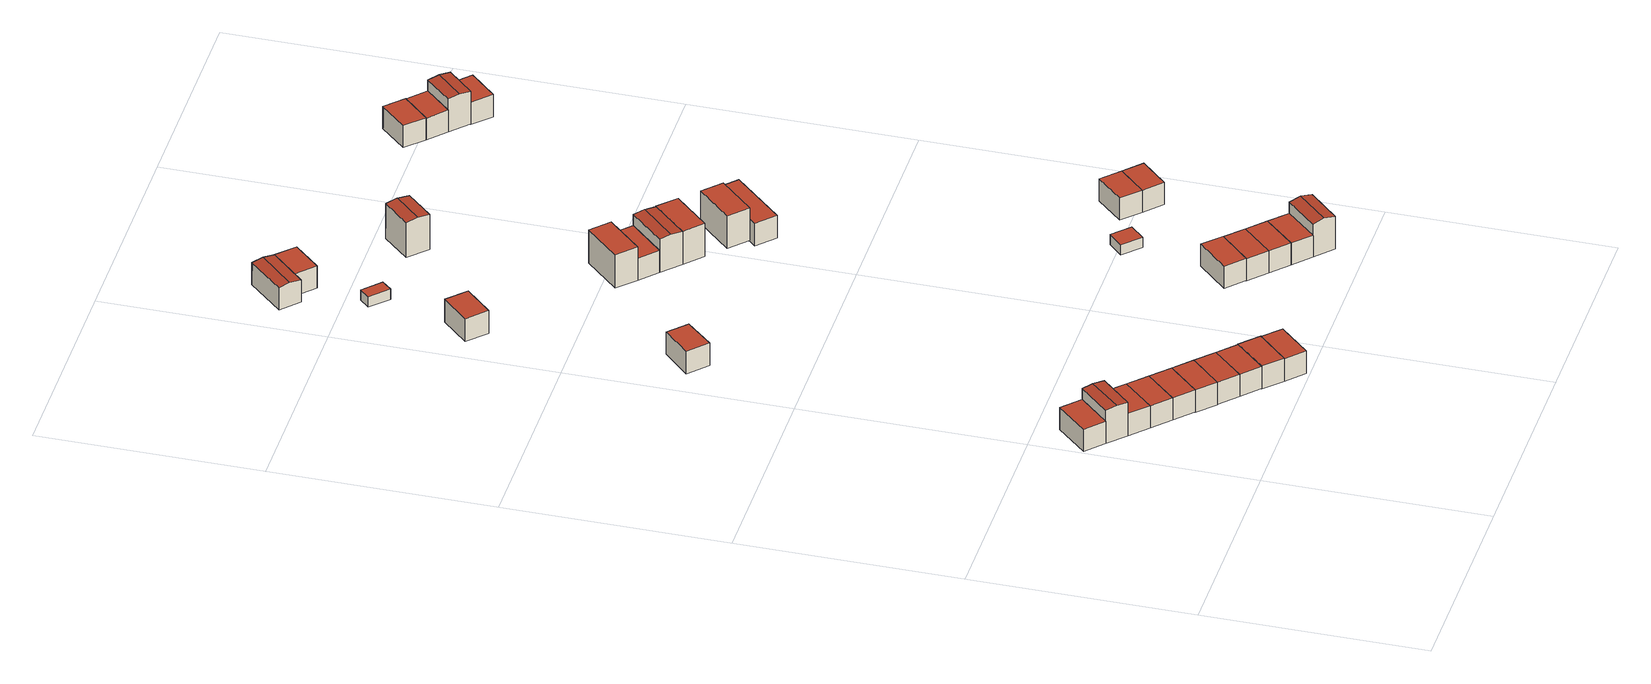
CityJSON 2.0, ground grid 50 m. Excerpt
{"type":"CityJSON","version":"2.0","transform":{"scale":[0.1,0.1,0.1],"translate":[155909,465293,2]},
"CityObjects":{
"building1":{"type":"Building","attributes":{"b3_bag_bag_overlap":0,"b3_bouwlagen":2,"b3_dak_type":"horizontal","b3_extrusie":"standard","b3_h_dak_50p":8.32,"b3_h_dak_70p":8.33,"b3_h_dak_max":8.37,"b3_h_dak_min":8.3,"b3_h_maaiveld":2.65,"b3_is_glas_dak":false,"b3_kas_warenhuis":false,"b3_kwaliteitsindicator":true,"b3_mutatie_ahn3_ahn4":false,"b3_mutatie_ahn4_ahn5":false,"b3_n_nok":0,"b3_n_vlakken":1,"b3_opp_buitenmuur":61.49,"b3_opp_dak_plat":50.43,"b3_opp_dak_schuin":0,"b3_opp_grond":50.43,"b3_opp_scheidingsmuur":105.77,"b3_rmse_lod12":0.116,"b3_rmse_lod13":0.116,"b3_rmse_lod22":0.116,"b3_t_run":27,"b3_val3dity_lod12":"[]","b3_val3dity_lod13":"[]","b3_val3dity_lod22":"[]","b3_volume_lod12":286.56,"b3_volume_lod13":286.56,"b3_volume_lod22":286.24,"geconstateerd":false,"oorspronkelijkbouwjaar":1988,"status":"Pand in gebruik"},"children":["building1-1"]},
"building1-1":{"type":"BuildingPart","parents":["building1"],"geometry":[{"type":"Solid","lod":"2.2","boundaries":[[[[0,1,2,3]],[[4,5,6,7]],[[7,6,1,0]],[[6,5,2,1]],[[5,4,3,2]],[[4,7,0,3]]]],"semantics":{"surfaces":[{"type":"GroundSurface"},{"type":"RoofSurface"},{"type":"WallSurface"}],"values":[[0,1,2,2,2,2]]}}]},
"building2":{"type":"Building","attributes":{"b3_bag_bag_overlap":0,"b3_bouwlagen":3,"b3_dak_type":"multiple horizontal","b3_extrusie":"standard","b3_h_dak_50p":11.11,"b3_h_dak_70p":11.12,"b3_h_dak_max":11.3,"b3_h_dak_min":11.07,"b3_h_maaiveld":2.65,"b3_is_glas_dak":false,"b3_kas_warenhuis":false,"b3_kwaliteitsindicator":true,"b3_mutatie_ahn3_ahn4":false,"b3_mutatie_ahn4_ahn5":false,"b3_n_nok":0,"b3_n_vlakken":2,"b3_opp_buitenmuur":144,"b3_opp_dak_plat":49.28,"b3_opp_dak_schuin":0.14,"b3_opp_grond":50.38,"b3_opp_scheidingsmuur":105.63,"b3_rmse_lod12":0.916,"b3_rmse_lod13":0.916,"b3_rmse_lod22":0.821,"b3_t_run":28,"b3_val3dity_lod12":"[]","b3_val3dity_lod13":"[]","b3_val3dity_lod22":"[]","b3_volume_lod12":426.83,"b3_volume_lod13":426.83,"b3_volume_lod22":426.58,"geconstateerd":false,"oorspronkelijkbouwjaar":1988,"status":"Pand in gebruik"},"children":["building2-1"]},
"building2-1":{"type":"BuildingPart","parents":["building2"],"geometry":[{"type":"Solid","lod":"2.2","boundaries":[[[[2,8,9,3]],[[10,11,12,8,2]],[[13,12,11,14]],[[12,13,9,8]],[[13,14,15,3,9]],[[10,15,14,11]],[[15,10,2,3]]]],"semantics":{"surfaces":[{"type":"GroundSurface"},{"type":"WallSurface"},{"type":"RoofSurface"}],"values":[[0,1,2,1,1,2,1]]}}]},
"building3":{"type":"Building","attributes":{"b3_bag_bag_overlap":0,"b3_bouwlagen":2,"b3_dak_type":"slanted","b3_extrusie":"standard","b3_h_dak_50p":8.31,"b3_h_dak_70p":8.32,"b3_h_dak_max":8.35,"b3_h_dak_min":8.27,"b3_h_maaiveld":2.65,"b3_is_glas_dak":false,"b3_kas_warenhuis":false,"b3_kwaliteitsindicator":true,"b3_mutatie_ahn3_ahn4":false,"b3_mutatie_ahn4_ahn5":false,"b3_n_nok":0,"b3_n_vlakken":2,"b3_opp_buitenmuur":61.08,"b3_opp_dak_plat":50.4,"b3_opp_dak_schuin":0,"b3_opp_grond":50.4,"b3_opp_scheidingsmuur":105.58,"b3_rmse_lod12":0.484,"b3_rmse_lod13":0.484,"b3_rmse_lod22":0.486,"b3_t_run":20,"b3_val3dity_lod12":"[]","b3_val3dity_lod13":"[]","b3_val3dity_lod22":"[]","b3_volume_lod12":285.65,"b3_volume_lod13":285.65,"b3_volume_lod22":285.14,"geconstateerd":false,"oorspronkelijkbouwjaar":1988,"status":"Pand in gebruik"},"children":["building3-1"]},
"building3-1":{"type":"BuildingPart","parents":["building3"],"geometry":[{"type":"Solid","lod":"2.2","boundaries":[[[[16,9,8,17]],[[18,19,20,21]],[[21,20,9,16]],[[20,19,8,9]],[[19,18,17,8]],[[18,21,16,17]]]],"semantics":{"surfaces":[{"type":"GroundSurface"},{"type":"RoofSurface"},{"type":"WallSurface"}],"values":[[0,1,2,2,2,2]]}}]},
"building4":{"type":"Building","attributes":{"b3_bag_bag_overlap":0,"b3_bouwlagen":2,"b3_dak_type":"horizontal","b3_extrusie":"standard","b3_h_dak_50p":8.32,"b3_h_dak_70p":8.33,"b3_h_dak_max":8.35,"b3_h_dak_min":8.28,"b3_h_maaiveld":2.65,"b3_is_glas_dak":false,"b3_kas_warenhuis":false,"b3_kwaliteitsindicator":true,"b3_mutatie_ahn3_ahn4":false,"b3_mutatie_ahn4_ahn5":false,"b3_n_nok":0,"b3_n_vlakken":1,"b3_opp_buitenmuur":61.88,"b3_opp_dak_plat":50.98,"b3_opp_dak_schuin":0,"b3_opp_grond":50.98,"b3_opp_scheidingsmuur":105.74,"b3_rmse_lod12":0.0383,"b3_rmse_lod13":0.0383,"b3_rmse_lod22":0.037,"b3_t_run":23,"b3_val3dity_lod12":"[]","b3_val3dity_lod13":"[]","b3_val3dity_lod22":"[]","b3_volume_lod12":289.27,"b3_volume_lod13":289.27,"b3_volume_lod22":288.69,"geconstateerd":false,"oorspronkelijkbouwjaar":1988,"status":"Pand in gebruik"},"children":["building4-1"]},
"building4-1":{"type":"BuildingPart","parents":["building4"],"geometry":[{"type":"Solid","lod":"2.2","boundaries":[[[[16,17,22,23]],[[24,25,18,21]],[[21,18,17,16]],[[18,25,22,17]],[[25,24,23,22]],[[24,21,16,23]]]],"semantics":{"surfaces":[{"type":"GroundSurface"},{"type":"RoofSurface"},{"type":"WallSurface"}],"values":[[0,1,2,2,2,2]]}}]},
"building5":{"type":"Building","attributes":{"b3_bag_bag_overlap":0,"b3_bouwlagen":2,"b3_dak_type":"horizontal","b3_extrusie":"standard","b3_h_dak_50p":8.32,"b3_h_dak_70p":8.33,"b3_h_dak_max":8.38,"b3_h_dak_min":8.28,"b3_h_maaiveld":2.65,"b3_is_glas_dak":false,"b3_kas_warenhuis":false,"b3_kwaliteitsindicator":true,"b3_mutatie_ahn3_ahn4":false,"b3_mutatie_ahn4_ahn5":false,"b3_n_nok":0,"b3_n_vlakken":1,"b3_opp_buitenmuur":61.79,"b3_opp_dak_plat":50.89,"b3_opp_dak_schuin":0,"b3_opp_grond":50.89,"b3_opp_scheidingsmuur":105.72,"b3_rmse_lod12":0.0611,"b3_rmse_lod13":0.0611,"b3_rmse_lod22":0.0611,"b3_t_run":27,"b3_val3dity_lod12":"[]","b3_val3dity_lod13":"[]","b3_val3dity_lod22":"[]","b3_volume_lod12":288.74,"b3_volume_lod13":288.74,"b3_volume_lod22":288.27,"geconstateerd":false,"oorspronkelijkbouwjaar":1988,"status":"Pand in gebruik"},"children":["building5-1"]},
"building5-1":{"type":"BuildingPart","parents":["building5"],"geometry":[{"type":"Solid","lod":"2.2","boundaries":[[[[26,23,22,27]],[[28,25,24,29]],[[29,24,23,26]],[[24,25,22,23]],[[25,28,27,22]],[[28,29,26,27]]]],"semantics":{"surfaces":[{"type":"GroundSurface"},{"type":"RoofSurface"},{"type":"WallSurface"}],"values":[[0,1,2,2,2,2]]}}]},
"building6":{"type":"Building","attributes":{"b3_bag_bag_overlap":0,"b3_bouwlagen":2,"b3_dak_type":"horizontal","b3_extrusie":"standard","b3_h_dak_50p":8.32,"b3_h_dak_70p":8.33,"b3_h_dak_max":8.36,"b3_h_dak_min":8.28,"b3_h_maaiveld":2.65,"b3_is_glas_dak":false,"b3_kas_warenhuis":false,"b3_kwaliteitsindicator":true,"b3_mutatie_ahn3_ahn4":false,"b3_mutatie_ahn4_ahn5":false,"b3_n_nok":0,"b3_n_vlakken":1,"b3_opp_buitenmuur":61.61,"b3_opp_dak_plat":50.39,"b3_opp_dak_schuin":0,"b3_opp_grond":50.39,"b3_opp_scheidingsmuur":105.69,"b3_rmse_lod12":0.0349,"b3_rmse_lod13":0.0349,"b3_rmse_lod22":0.0335,"b3_t_run":28,"b3_val3dity_lod12":"[]","b3_val3dity_lod13":"[]","b3_val3dity_lod22":"[]","b3_volume_lod12":286.51,"b3_volume_lod13":286.51,"b3_volume_lod22":286.03,"geconstateerd":false,"oorspronkelijkbouwjaar":1988,"status":"Pand in gebruik"},"children":["building6-1"]},
"building6-1":{"type":"BuildingPart","parents":["building6"],"geometry":[{"type":"Solid","lod":"2.2","boundaries":[[[[30,31,32,33]],[[34,35,28,29]],[[29,28,31,30]],[[28,35,32,31]],[[35,34,33,32]],[[34,29,30,33]]]],"semantics":{"surfaces":[{"type":"GroundSurface"},{"type":"RoofSurface"},{"type":"WallSurface"}],"values":[[0,1,2,2,2,2]]}}]},
"building7":{"type":"Building","attributes":{"b3_bag_bag_overlap":0,"b3_bouwlagen":2,"b3_dak_type":"horizontal","b3_extrusie":"standard","b3_h_dak_50p":8.31,"b3_h_dak_70p":8.32,"b3_h_dak_max":8.36,"b3_h_dak_min":8.28,"b3_h_maaiveld":2.65,"b3_is_glas_dak":false,"b3_kas_warenhuis":false,"b3_kwaliteitsindicator":true,"b3_mutatie_ahn3_ahn4":false,"b3_mutatie_ahn4_ahn5":false,"b3_n_nok":0,"b3_n_vlakken":1,"b3_opp_buitenmuur":61.14,"b3_opp_dak_plat":50.44,"b3_opp_dak_schuin":0,"b3_opp_grond":50.44,"b3_opp_scheidingsmuur":105.71,"b3_rmse_lod12":0.0254,"b3_rmse_lod13":0.0254,"b3_rmse_lod22":0.0245,"b3_t_run":23,"b3_val3dity_lod12":"[]","b3_val3dity_lod13":"[]","b3_val3dity_lod22":"[]","b3_volume_lod12":285.89,"b3_volume_lod13":285.89,"b3_volume_lod22":285.51,"geconstateerd":false,"oorspronkelijkbouwjaar":1988,"status":"Pand in gebruik"},"children":["building7-1"]},
"building7-1":{"type":"BuildingPart","parents":["building7"],"geometry":[{"type":"Solid","lod":"2.2","boundaries":[[[[36,37,38,39]],[[40,35,34,41]],[[41,34,37,36]],[[34,35,38,37]],[[35,40,39,38]],[[40,41,36,39]]]],"semantics":{"surfaces":[{"type":"GroundSurface"},{"type":"RoofSurface"},{"type":"WallSurface"}],"values":[[0,1,2,2,2,2]]}}]},
"building8":{"type":"Building","attributes":{"b3_bag_bag_overlap":0,"b3_bouwlagen":2,"b3_dak_type":"horizontal","b3_extrusie":"standard","b3_h_dak_50p":8.32,"b3_h_dak_70p":8.33,"b3_h_dak_max":8.35,"b3_h_dak_min":8.27,"b3_h_maaiveld":2.65,"b3_is_glas_dak":false,"b3_kas_warenhuis":false,"b3_kwaliteitsindicator":true,"b3_mutatie_ahn3_ahn4":false,"b3_mutatie_ahn4_ahn5":false,"b3_n_nok":0,"b3_n_vlakken":1,"b3_opp_buitenmuur":61.45,"b3_opp_dak_plat":50.51,"b3_opp_dak_schuin":0,"b3_opp_grond":50.51,"b3_opp_scheidingsmuur":105.67,"b3_rmse_lod12":0.0289,"b3_rmse_lod13":0.0289,"b3_rmse_lod22":0.027,"b3_t_run":21,"b3_val3dity_lod12":"[]","b3_val3dity_lod13":"[]","b3_val3dity_lod22":"[]","b3_volume_lod12":286.72,"b3_volume_lod13":286.72,"b3_volume_lod22":286.15,"geconstateerd":false,"oorspronkelijkbouwjaar":1988,"status":"Pand in gebruik"},"children":["building8-1"]},
"building8-1":{"type":"BuildingPart","parents":["building8"],"geometry":[{"type":"Solid","lod":"2.2","boundaries":[[[[36,39,42,43]],[[44,45,40,41]],[[41,40,39,36]],[[40,45,42,39]],[[45,44,43,42]],[[44,41,36,43]]]],"semantics":{"surfaces":[{"type":"GroundSurface"},{"type":"RoofSurface"},{"type":"WallSurface"}],"values":[[0,1,2,2,2,2]]}}]},
"building9":{"type":"Building","attributes":{"b3_bag_bag_overlap":0,"b3_bouwlagen":2,"b3_dak_type":"horizontal","b3_extrusie":"standard","b3_h_dak_50p":8.33,"b3_h_dak_70p":8.37,"b3_h_dak_max":8.54,"b3_h_dak_min":8.27,"b3_h_maaiveld":2.65,"b3_is_glas_dak":false,"b3_kas_warenhuis":false,"b3_kwaliteitsindicator":true,"b3_mutatie_ahn3_ahn4":false,"b3_mutatie_ahn4_ahn5":false,"b3_n_nok":0,"b3_n_vlakken":1,"b3_opp_buitenmuur":63.01,"b3_opp_dak_plat":50.78,"b3_opp_dak_schuin":0,"b3_opp_grond":50.77,"b3_opp_scheidingsmuur":105.78,"b3_rmse_lod12":0.278,"b3_rmse_lod13":0.278,"b3_rmse_lod22":0.273,"b3_t_run":30,"b3_val3dity_lod12":"[]","b3_val3dity_lod13":"[]","b3_val3dity_lod22":"[]","b3_volume_lod12":291.32,"b3_volume_lod13":291.32,"b3_volume_lod22":289.97,"geconstateerd":false,"oorspronkelijkbouwjaar":1988,"status":"Pand in gebruik"},"children":["building9-1"]},
"building9-1":{"type":"BuildingPart","parents":["building9"],"geometry":[{"type":"Solid","lod":"2.2","boundaries":[[[[46,47,48,49]],[[50,51,52,53]],[[53,52,47,46]],[[52,51,48,47]],[[51,50,49,48]],[[50,53,46,49]]]],"semantics":{"surfaces":[{"type":"GroundSurface"},{"type":"RoofSurface"},{"type":"WallSurface"}],"values":[[0,1,2,2,2,2]]}}]},
"building10":{"type":"Building","attributes":{"b3_bag_bag_overlap":0,"b3_bouwlagen":2,"b3_dak_type":"horizontal","b3_extrusie":"standard","b3_h_dak_50p":8.32,"b3_h_dak_70p":8.33,"b3_h_dak_max":8.36,"b3_h_dak_min":8.26,"b3_h_maaiveld":2.64,"b3_is_glas_dak":false,"b3_kas_warenhuis":false,"b3_kwaliteitsindicator":true,"b3_mutatie_ahn3_ahn4":false,"b3_mutatie_ahn4_ahn5":false,"b3_n_nok":0,"b3_n_vlakken":1,"b3_opp_buitenmuur":60.97,"b3_opp_dak_plat":50.17,"b3_opp_dak_schuin":0,"b3_opp_grond":50.17,"b3_opp_scheidingsmuur":106.02,"b3_rmse_lod12":0.0685,"b3_rmse_lod13":0.0685,"b3_rmse_lod22":0.067,"b3_t_run":27,"b3_val3dity_lod12":"[]","b3_val3dity_lod13":"[]","b3_val3dity_lod22":"[]","b3_volume_lod12":285.25,"b3_volume_lod13":285.25,"b3_volume_lod22":284.64,"geconstateerd":false,"oorspronkelijkbouwjaar":1988,"status":"Pand in gebruik"},"children":["building10-1"]},
"building10-1":{"type":"BuildingPart","parents":["building10"],"geometry":[{"type":"Solid","lod":"2.2","boundaries":[[[[49,54,55,46]],[[56,57,58,59]],[[59,58,54,49]],[[58,57,55,54]],[[57,56,46,55]],[[56,59,49,46]]]],"semantics":{"surfaces":[{"type":"GroundSurface"},{"type":"RoofSurface"},{"type":"WallSurface"}],"values":[[0,1,2,2,2,2]]}}]},
"building11":{"type":"Building","attributes":{"b3_bag_bag_overlap":0,"b3_bouwlagen":2,"b3_dak_type":"multiple horizontal","b3_extrusie":"standard","b3_h_dak_50p":8.09,"b3_h_dak_70p":8.1,"b3_h_dak_max":8.14,"b3_h_dak_min":8.06,"b3_h_maaiveld":2.53,"b3_is_glas_dak":false,"b3_kas_warenhuis":false,"b3_kwaliteitsindicator":true,"b3_mutatie_ahn3_ahn4":false,"b3_mutatie_ahn4_ahn5":false,"b3_n_nok":0,"b3_n_vlakken":2,"b3_opp_buitenmuur":63.62,"b3_opp_dak_plat":46.18,"b3_opp_dak_schuin":0,"b3_opp_grond":46.18,"b3_opp_scheidingsmuur":89.9,"b3_rmse_lod12":0.604,"b3_rmse_lod13":0.604,"b3_rmse_lod22":0.604,"b3_t_run":20,"b3_val3dity_lod12":"[]","b3_val3dity_lod13":"[]","b3_val3dity_lod22":"[]","b3_volume_lod12":256.89,"b3_volume_lod13":256.89,"b3_volume_lod22":256.55,"geconstateerd":false,"oorspronkelijkbouwjaar":1989,"status":"Pand in gebruik"},"children":["building11-1"]},
"building11-1":{"type":"BuildingPart","parents":["building11"],"geometry":[{"type":"Solid","lod":"2.2","boundaries":[[[[60,61,62,63]],[[64,65,66,67]],[[67,66,61,60]],[[66,65,62,61]],[[65,64,63,62]],[[64,67,60,63]]]],"semantics":{"surfaces":[{"type":"GroundSurface"},{"type":"RoofSurface"},{"type":"WallSurface"}],"values":[[0,1,2,2,2,2]]}}]},
"building12":{"type":"Building","attributes":{"b3_bag_bag_overlap":0,"b3_bouwlagen":2,"b3_dak_type":"slanted","b3_extrusie":"standard","b3_h_dak_50p":8.33,"b3_h_dak_70p":8.35,"b3_h_dak_max":8.39,"b3_h_dak_min":8.29,"b3_h_maaiveld":2.64,"b3_is_glas_dak":false,"b3_kas_warenhuis":false,"b3_kwaliteitsindicator":true,"b3_mutatie_ahn3_ahn4":false,"b3_mutatie_ahn4_ahn5":false,"b3_n_nok":0,"b3_n_vlakken":2,"b3_opp_buitenmuur":111.4,"b3_opp_dak_plat":46.16,"b3_opp_dak_schuin":0,"b3_opp_grond":46.16,"b3_opp_scheidingsmuur":45.93,"b3_rmse_lod12":0.591,"b3_rmse_lod13":0.591,"b3_rmse_lod22":0.595,"b3_t_run":29,"b3_val3dity_lod12":"[]","b3_val3dity_lod13":"[]","b3_val3dity_lod22":"[]","b3_volume_lod12":263.59,"b3_volume_lod13":263.59,"b3_volume_lod22":262.83,"geconstateerd":false,"oorspronkelijkbouwjaar":1989,"status":"Pand in gebruik"},"children":["building12-1"]},
"building12-1":{"type":"BuildingPart","parents":["building12"],"geometry":[{"type":"Solid","lod":"2.2","boundaries":[[[[68,69,70,71]],[[72,73,74,75]],[[75,74,69,68]],[[74,73,70,69]],[[73,72,71,70]],[[72,75,68,71]]]],"semantics":{"surfaces":[{"type":"GroundSurface"},{"type":"RoofSurface"},{"type":"WallSurface"}],"values":[[0,1,2,2,2,2]]}}]},
"building13":{"type":"Building","attributes":{"b3_bag_bag_overlap":0,"b3_dak_type":"horizontal","b3_extrusie":"standard","b3_h_dak_50p":5.23,"b3_h_dak_70p":5.24,"b3_h_dak_max":5.28,"b3_h_dak_min":5.15,"b3_h_maaiveld":2.56,"b3_is_glas_dak":false,"b3_kas_warenhuis":false,"b3_kwaliteitsindicator":true,"b3_mutatie_ahn3_ahn4":false,"b3_mutatie_ahn4_ahn5":false,"b3_n_nok":0,"b3_n_vlakken":1,"b3_opp_buitenmuur":37.23,"b3_opp_dak_plat":16.02,"b3_opp_dak_schuin":0,"b3_opp_grond":16.02,"b3_opp_scheidingsmuur":7.55,"b3_rmse_lod12":0.0975,"b3_rmse_lod13":0.0975,"b3_rmse_lod22":0.0975,"b3_t_run":14,"b3_val3dity_lod12":"[]","b3_val3dity_lod13":"[]","b3_val3dity_lod22":"[]","b3_volume_lod12":42.98,"b3_volume_lod13":42.98,"b3_volume_lod22":42.84,"geconstateerd":false,"oorspronkelijkbouwjaar":2005,"status":"Pand in gebruik"},"children":["building13-1"]},
"building13-1":{"type":"BuildingPart","parents":["building13"],"geometry":[{"type":"Solid","lod":"2.2","boundaries":[[[[76,77,78,79]],[[80,81,82,83]],[[83,82,77,76]],[[82,81,78,77]],[[81,80,79,78]],[[80,83,76,79]]]],"semantics":{"surfaces":[{"type":"GroundSurface"},{"type":"RoofSurface"},{"type":"WallSurface"}],"values":[[0,1,2,2,2,2]]}}]},
"building14":{"type":"Building","attributes":{"b3_bag_bag_overlap":0,"b3_bouwlagen":2,"b3_dak_type":"multiple horizontal","b3_extrusie":"standard","b3_h_dak_50p":8.31,"b3_h_dak_70p":8.32,"b3_h_dak_max":8.36,"b3_h_dak_min":5.66,"b3_h_maaiveld":2.69,"b3_is_glas_dak":false,"b3_kas_warenhuis":false,"b3_kwaliteitsindicator":true,"b3_mutatie_ahn3_ahn4":false,"b3_mutatie_ahn4_ahn5":false,"b3_n_nok":0,"b3_n_vlakken":2,"b3_opp_buitenmuur":77.12,"b3_opp_dak_plat":57.9,"b3_opp_dak_schuin":0,"b3_opp_grond":57.9,"b3_opp_scheidingsmuur":91.49,"b3_rmse_lod12":1.03,"b3_rmse_lod13":1.03,"b3_rmse_lod22":0.0444,"b3_t_run":26,"b3_val3dity_lod12":"[]","b3_val3dity_lod13":"[]","b3_val3dity_lod22":"[]","b3_volume_lod12":326.17,"b3_volume_lod13":326.17,"b3_volume_lod22":290.71,"geconstateerd":false,"oorspronkelijkbouwjaar":1989,"status":"Pand in gebruik"},"children":["building14-1"]},
"building14-1":{"type":"BuildingPart","parents":["building14"],"geometry":[{"type":"Solid","lod":"2.2","boundaries":[[[[84,85,86,87]],[[88,89,90,85,84]],[[91,90,89,92]],[[90,91,86,85]],[[91,92,93,87,86]],[[88,93,92,89]],[[93,88,84,87]]]],"semantics":{"surfaces":[{"type":"GroundSurface"},{"type":"WallSurface"},{"type":"RoofSurface"}],"values":[[0,1,2,1,1,2,1]]}}]},
"building15":{"type":"Building","attributes":{"b3_bag_bag_overlap":0,"b3_bouwlagen":2,"b3_dak_type":"horizontal","b3_extrusie":"standard","b3_h_dak_50p":8.33,"b3_h_dak_70p":8.35,"b3_h_dak_max":8.52,"b3_h_dak_min":8.26,"b3_h_maaiveld":2.76,"b3_is_glas_dak":false,"b3_kas_warenhuis":false,"b3_kwaliteitsindicator":true,"b3_mutatie_ahn3_ahn4":false,"b3_mutatie_ahn4_ahn5":false,"b3_n_nok":0,"b3_n_vlakken":1,"b3_opp_buitenmuur":60.81,"b3_opp_dak_plat":50.5,"b3_opp_dak_schuin":0,"b3_opp_grond":50.5,"b3_opp_scheidingsmuur":104.03,"b3_rmse_lod12":0.393,"b3_rmse_lod13":0.393,"b3_rmse_lod22":0.396,"b3_t_run":20,"b3_val3dity_lod12":"[]","b3_val3dity_lod13":"[]","b3_val3dity_lod22":"[]","b3_volume_lod12":282.74,"b3_volume_lod13":282.74,"b3_volume_lod22":282.09,"geconstateerd":false,"oorspronkelijkbouwjaar":1988,"status":"Pand in gebruik"},"children":["building15-1"]},
"building15-1":{"type":"BuildingPart","parents":["building15"],"geometry":[{"type":"Solid","lod":"2.2","boundaries":[[[[94,95,96,97]],[[98,99,100,101]],[[101,100,95,94]],[[100,99,96,95]],[[99,98,97,96]],[[98,101,94,97]]]],"semantics":{"surfaces":[{"type":"GroundSurface"},{"type":"RoofSurface"},{"type":"WallSurface"}],"values":[[0,1,2,2,2,2]]}}]},
"building16":{"type":"Building","attributes":{"b3_bag_bag_overlap":0,"b3_bouwlagen":2,"b3_dak_type":"horizontal","b3_extrusie":"standard","b3_h_dak_50p":8.32,"b3_h_dak_70p":8.33,"b3_h_dak_max":8.35,"b3_h_dak_min":8.25,"b3_h_maaiveld":2.74,"b3_is_glas_dak":false,"b3_kas_warenhuis":false,"b3_kwaliteitsindicator":true,"b3_mutatie_ahn3_ahn4":false,"b3_mutatie_ahn4_ahn5":false,"b3_n_nok":0,"b3_n_vlakken":1,"b3_opp_buitenmuur":60.39,"b3_opp_dak_plat":50.5,"b3_opp_dak_schuin":0,"b3_opp_grond":50.5,"b3_opp_scheidingsmuur":104.12,"b3_rmse_lod12":0.0386,"b3_rmse_lod13":0.0386,"b3_rmse_lod22":0.0368,"b3_t_run":20,"b3_val3dity_lod12":"[]","b3_val3dity_lod13":"[]","b3_val3dity_lod22":"[]","b3_volume_lod12":282.24,"b3_volume_lod13":282.24,"b3_volume_lod22":281.61,"geconstateerd":false,"oorspronkelijkbouwjaar":1988,"status":"Pand in gebruik"},"children":["building16-1"]},
"building16-1":{"type":"BuildingPart","parents":["building16"],"geometry":[{"type":"Solid","lod":"2.2","boundaries":[[[[102,103,104,105]],[[106,107,108,109]],[[109,108,103,102]],[[108,107,104,103]],[[107,106,105,104]],[[106,109,102,105]]]],"semantics":{"surfaces":[{"type":"GroundSurface"},{"type":"RoofSurface"},{"type":"WallSurface"}],"values":[[0,1,2,2,2,2]]}}]},
"building17":{"type":"Building","attributes":{"b3_bag_bag_overlap":0,"b3_bouwlagen":2,"b3_dak_type":"horizontal","b3_extrusie":"standard","b3_h_dak_50p":8.31,"b3_h_dak_70p":8.33,"b3_h_dak_max":8.38,"b3_h_dak_min":8.28,"b3_h_maaiveld":2.7,"b3_is_glas_dak":false,"b3_kas_warenhuis":false,"b3_kwaliteitsindicator":true,"b3_mutatie_ahn3_ahn4":false,"b3_mutatie_ahn4_ahn5":false,"b3_n_nok":0,"b3_n_vlakken":1,"b3_opp_buitenmuur":61.18,"b3_opp_dak_plat":44.12,"b3_opp_dak_schuin":0,"b3_opp_grond":44.12,"b3_opp_scheidingsmuur":91.25,"b3_rmse_lod12":0.0436,"b3_rmse_lod13":0.0436,"b3_rmse_lod22":0.0419,"b3_t_run":18,"b3_val3dity_lod12":"[]","b3_val3dity_lod13":"[]","b3_val3dity_lod22":"[]","b3_volume_lod12":248.49,"b3_volume_lod13":248.49,"b3_volume_lod22":248,"geconstateerd":false,"oorspronkelijkbouwjaar":1989,"status":"Pand in gebruik"},"children":["building17-1"]},
"building17-1":{"type":"BuildingPart","parents":["building17"],"geometry":[{"type":"Solid","lod":"2.2","boundaries":[[[[110,85,111,112]],[[113,114,90,115]],[[115,90,85,110]],[[90,114,111,85]],[[114,113,112,111]],[[113,115,110,112]]]],"semantics":{"surfaces":[{"type":"GroundSurface"},{"type":"RoofSurface"},{"type":"WallSurface"}],"values":[[0,1,2,2,2,2]]}}]},
"building18":{"type":"Building","attributes":{"b3_bag_bag_overlap":0,"b3_bouwlagen":3,"b3_dak_type":"slanted","b3_extrusie":"standard","b3_h_dak_50p":11.15,"b3_h_dak_70p":11.22,"b3_h_dak_max":11.47,"b3_h_dak_min":11.07,"b3_h_maaiveld":2.79,"b3_is_glas_dak":false,"b3_kas_warenhuis":false,"b3_kwaliteitsindicator":true,"b3_mutatie_ahn3_ahn4":false,"b3_mutatie_ahn4_ahn5":false,"b3_n_nok":0,"b3_n_vlakken":2,"b3_opp_buitenmuur":151.39,"b3_opp_dak_plat":57.38,"b3_opp_dak_schuin":0,"b3_opp_grond":57.38,"b3_opp_scheidingsmuur":117.55,"b3_rmse_lod12":0.654,"b3_rmse_lod13":0.654,"b3_rmse_lod22":0.649,"b3_t_run":30,"b3_val3dity_lod12":"[]","b3_val3dity_lod13":"[]","b3_val3dity_lod22":"[]","b3_volume_lod12":484.23,"b3_volume_lod13":484.23,"b3_volume_lod22":482.38,"geconstateerd":false,"oorspronkelijkbouwjaar":1989,"status":"Pand in gebruik"},"children":["building18-1"]},
"building18-1":{"type":"BuildingPart","parents":["building18"],"geometry":[{"type":"Solid","lod":"2.2","boundaries":[[[[116,117,118,119]],[[120,121,122,123]],[[123,122,117,116]],[[122,121,118,117]],[[121,120,119,118]],[[120,123,116,119]]]],"semantics":{"surfaces":[{"type":"GroundSurface"},{"type":"RoofSurface"},{"type":"WallSurface"}],"values":[[0,1,2,2,2,2]]}}]},
"building19":{"type":"Building","attributes":{"b3_bag_bag_overlap":0,"b3_bouwlagen":2,"b3_dak_type":"horizontal","b3_extrusie":"standard","b3_h_dak_50p":8.32,"b3_h_dak_70p":8.32,"b3_h_dak_max":8.35,"b3_h_dak_min":8.26,"b3_h_maaiveld":2.73,"b3_is_glas_dak":false,"b3_kas_warenhuis":false,"b3_kwaliteitsindicator":true,"b3_mutatie_ahn3_ahn4":false,"b3_mutatie_ahn4_ahn5":false,"b3_n_nok":0,"b3_n_vlakken":1,"b3_opp_buitenmuur":60.61,"b3_opp_dak_plat":50.5,"b3_opp_dak_schuin":0,"b3_opp_grond":50.5,"b3_opp_scheidingsmuur":104.06,"b3_rmse_lod12":0.0488,"b3_rmse_lod13":0.0488,"b3_rmse_lod22":0.0477,"b3_t_run":21,"b3_val3dity_lod12":"[]","b3_val3dity_lod13":"[]","b3_val3dity_lod22":"[]","b3_volume_lod12":282.43,"b3_volume_lod13":282.43,"b3_volume_lod22":281.87,"geconstateerd":false,"oorspronkelijkbouwjaar":1988,"status":"Pand in gebruik"},"children":["building19-1"]},
"building19-1":{"type":"BuildingPart","parents":["building19"],"geometry":[{"type":"Solid","lod":"2.2","boundaries":[[[[102,105,124,125]],[[126,127,106,109]],[[109,106,105,102]],[[106,127,124,105]],[[127,126,125,124]],[[126,109,102,125]]]],"semantics":{"surfaces":[{"type":"GroundSurface"},{"type":"RoofSurface"},{"type":"WallSurface"}],"values":[[0,1,2,2,2,2]]}}]},
"building20":{"type":"Building","attributes":{"b3_bag_bag_overlap":0,"b3_bouwlagen":2,"b3_dak_type":"multiple horizontal","b3_extrusie":"standard","b3_h_dak_50p":8.32,"b3_h_dak_70p":8.33,"b3_h_dak_max":8.36,"b3_h_dak_min":8.28,"b3_h_maaiveld":2.78,"b3_is_glas_dak":false,"b3_kas_warenhuis":false,"b3_kwaliteitsindicator":true,"b3_mutatie_ahn3_ahn4":false,"b3_mutatie_ahn4_ahn5":false,"b3_n_nok":0,"b3_n_vlakken":2,"b3_opp_buitenmuur":59.16,"b3_opp_dak_plat":56.32,"b3_opp_dak_schuin":0,"b3_opp_grond":56.32,"b3_opp_scheidingsmuur":116.78,"b3_rmse_lod12":0.549,"b3_rmse_lod13":0.549,"b3_rmse_lod22":0.553,"b3_t_run":24,"b3_val3dity_lod12":"[]","b3_val3dity_lod13":"[]","b3_val3dity_lod22":"[]","b3_volume_lod12":312.38,"b3_volume_lod13":312.38,"b3_volume_lod22":311.73,"geconstateerd":false,"oorspronkelijkbouwjaar":1989,"status":"Pand in gebruik"},"children":["building20-1"]},
"building20-1":{"type":"BuildingPart","parents":["building20"],"geometry":[{"type":"Solid","lod":"2.2","boundaries":[[[[128,129,117,116]],[[130,131,132,133]],[[133,132,129,128]],[[132,131,117,129]],[[131,130,116,117]],[[130,133,128,116]]]],"semantics":{"surfaces":[{"type":"GroundSurface"},{"type":"RoofSurface"},{"type":"WallSurface"}],"values":[[0,1,2,2,2,2]]}}]},
"building21":{"type":"Building","attributes":{"b3_bag_bag_overlap":0,"b3_bouwlagen":2,"b3_dak_type":"horizontal","b3_extrusie":"standard","b3_h_dak_50p":8.31,"b3_h_dak_70p":8.32,"b3_h_dak_max":8.41,"b3_h_dak_min":8.27,"b3_h_maaiveld":2.75,"b3_is_glas_dak":false,"b3_kas_warenhuis":false,"b3_kwaliteitsindicator":true,"b3_mutatie_ahn3_ahn4":false,"b3_mutatie_ahn4_ahn5":false,"b3_n_nok":0,"b3_n_vlakken":1,"b3_opp_buitenmuur":60.15,"b3_opp_dak_plat":50.48,"b3_opp_dak_schuin":0,"b3_opp_grond":50.48,"b3_opp_scheidingsmuur":103.97,"b3_rmse_lod12":0.345,"b3_rmse_lod13":0.345,"b3_rmse_lod22":0.344,"b3_t_run":27,"b3_val3dity_lod12":"[]","b3_val3dity_lod13":"[]","b3_val3dity_lod22":"[]","b3_volume_lod12":281.22,"b3_volume_lod13":281.22,"b3_volume_lod22":280.87,"geconstateerd":false,"oorspronkelijkbouwjaar":1988,"status":"Pand in gebruik"},"children":["building21-1"]},
"building21-1":{"type":"BuildingPart","parents":["building21"],"geometry":[{"type":"Solid","lod":"2.2","boundaries":[[[[134,135,136,137]],[[138,127,126,139]],[[139,126,135,134]],[[126,127,136,135]],[[127,138,137,136]],[[138,139,134,137]]]],"semantics":{"surfaces":[{"type":"GroundSurface"},{"type":"RoofSurface"},{"type":"WallSurface"}],"values":[[0,1,2,2,2,2]]}}]},
"building22":{"type":"Building","attributes":{"b3_bag_bag_overlap":0,"b3_bouwlagen":3,"b3_dak_type":"multiple horizontal","b3_extrusie":"standard","b3_h_dak_50p":11.06,"b3_h_dak_70p":11.07,"b3_h_dak_max":11.1,"b3_h_dak_min":8.32,"b3_h_maaiveld":2.76,"b3_is_glas_dak":false,"b3_kas_warenhuis":false,"b3_kwaliteitsindicator":true,"b3_mutatie_ahn3_ahn4":false,"b3_mutatie_ahn4_ahn5":false,"b3_n_nok":0,"b3_n_vlakken":2,"b3_opp_buitenmuur":116.46,"b3_opp_dak_plat":58.11,"b3_opp_dak_schuin":0,"b3_opp_grond":58.11,"b3_opp_scheidingsmuur":141,"b3_rmse_lod12":1.11,"b3_rmse_lod13":1.11,"b3_rmse_lod22":0.38,"b3_t_run":31,"b3_val3dity_lod12":"[]","b3_val3dity_lod13":"[]","b3_val3dity_lod22":"[]","b3_volume_lod12":482.78,"b3_volume_lod13":482.78,"b3_volume_lod22":457.36,"geconstateerd":false,"oorspronkelijkbouwjaar":1989,"status":"Pand in gebruik"},"children":["building22-1"]},
"building22-1":{"type":"BuildingPart","parents":["building22"],"geometry":[{"type":"Solid","lod":"2.2","boundaries":[[[[129,128,140,141]],[[142,143,144,145]],[[143,142,128,129]],[[142,145,146,140,128]],[[147,146,145,144]],[[146,147,141,140]],[[147,144,143,129,141]]]],"semantics":{"surfaces":[{"type":"GroundSurface"},{"type":"RoofSurface"},{"type":"WallSurface"}],"values":[[0,1,2,2,1,2,2]]}}]},
"building23":{"type":"Building","attributes":{"b3_dak_type":"horizontal","b3_extrusie":"standard","b3_h_dak_50p":5.34,"b3_h_dak_70p":5.35,"b3_h_dak_max":5.45,"b3_h_dak_min":5.28,"b3_h_maaiveld":2.65,"b3_is_glas_dak":false,"b3_kas_warenhuis":false,"b3_kwaliteitsindicator":true,"b3_mutatie_ahn3_ahn4":false,"b3_mutatie_ahn4_ahn5":false,"b3_n_nok":0,"b3_n_vlakken":1,"b3_opp_buitenmuur":51.95,"b3_opp_dak_plat":23.2,"b3_opp_dak_schuin":0,"b3_opp_grond":23.2,"b3_opp_scheidingsmuur":0,"b3_rmse_lod12":0.0335,"b3_rmse_lod13":0.0335,"b3_rmse_lod22":0.0285,"b3_t_run":22,"b3_val3dity_lod12":"[]","b3_val3dity_lod13":"[]","b3_val3dity_lod22":"[]","b3_volume_lod12":62.51,"b3_volume_lod13":62.51,"b3_volume_lod22":62.32,"geconstateerd":false,"oorspronkelijkbouwjaar":2016,"status":"Pand in gebruik"},"children":["building23-1"]},
"building23-1":{"type":"BuildingPart","parents":["building23"],"geometry":[{"type":"Solid","lod":"2.2","boundaries":[[[[148,149,150,151]],[[152,153,154,155]],[[155,154,149,148]],[[154,153,150,149]],[[153,152,151,150]],[[152,155,148,151]]]],"semantics":{"surfaces":[{"type":"GroundSurface"},{"type":"RoofSurface"},{"type":"WallSurface"}],"values":[[0,1,2,2,2,2]]}}]},
"building24":{"type":"Building","attributes":{"b3_bag_bag_overlap":0,"b3_bouwlagen":3,"b3_dak_type":"slanted","b3_extrusie":"standard","b3_h_dak_50p":11.06,"b3_h_dak_70p":11.13,"b3_h_dak_max":11.27,"b3_h_dak_min":10.91,"b3_h_maaiveld":2.75,"b3_is_glas_dak":false,"b3_kas_warenhuis":false,"b3_kwaliteitsindicator":true,"b3_mutatie_ahn3_ahn4":false,"b3_mutatie_ahn4_ahn5":false,"b3_n_nok":0,"b3_n_vlakken":3,"b3_opp_buitenmuur":111.06,"b3_opp_dak_plat":44.07,"b3_opp_dak_schuin":7.25,"b3_opp_grond":50.45,"b3_opp_scheidingsmuur":125.18,"b3_rmse_lod12":0.831,"b3_rmse_lod13":0.831,"b3_rmse_lod22":0.26,"b3_t_run":19,"b3_val3dity_lod12":"[]","b3_val3dity_lod13":"[]","b3_val3dity_lod22":"[]","b3_volume_lod12":422.29,"b3_volume_lod13":422.29,"b3_volume_lod22":403.12,"geconstateerd":false,"oorspronkelijkbouwjaar":1988,"status":"Pand in gebruik"},"children":["building24-1"]},
"building24-1":{"type":"BuildingPart","parents":["building24"],"geometry":[{"type":"Solid","lod":"2.2","boundaries":[[[[156,157,134,137]],[[158,159,160,161]],[[159,158,157,156]],[[158,161,162,134,157]],[[163,162,161,160]],[[162,163,137,134]],[[163,160,159,156,137]]]],"semantics":{"surfaces":[{"type":"GroundSurface"},{"type":"RoofSurface"},{"type":"WallSurface"}],"values":[[0,1,2,2,1,2,2]]}}]},
"building25":{"type":"Building","attributes":{"b3_bag_bag_overlap":0,"b3_bouwlagen":3,"b3_dak_type":"horizontal","b3_extrusie":"standard","b3_h_dak_50p":11.14,"b3_h_dak_70p":11.22,"b3_h_dak_max":11.36,"b3_h_dak_min":11.06,"b3_h_maaiveld":2.77,"b3_is_glas_dak":false,"b3_kas_warenhuis":false,"b3_kwaliteitsindicator":true,"b3_mutatie_ahn3_ahn4":false,"b3_mutatie_ahn4_ahn5":false,"b3_n_nok":0,"b3_n_vlakken":1,"b3_opp_buitenmuur":98.48,"b3_opp_dak_plat":56.83,"b3_opp_dak_schuin":0,"b3_opp_grond":56.83,"b3_opp_scheidingsmuur":169.16,"b3_rmse_lod12":0.104,"b3_rmse_lod13":0.104,"b3_rmse_lod22":0.0923,"b3_t_run":27,"b3_val3dity_lod12":"[]","b3_val3dity_lod13":"[]","b3_val3dity_lod22":"[]","b3_volume_lod12":479.97,"b3_volume_lod13":479.97,"b3_volume_lod22":477.28,"geconstateerd":false,"oorspronkelijkbouwjaar":1989,"status":"Pand in gebruik"},"children":["building25-1"]},
"building25-1":{"type":"BuildingPart","parents":["building25"],"geometry":[{"type":"Solid","lod":"2.2","boundaries":[[[[141,140,164,165]],[[166,167,168,169]],[[169,168,140,141]],[[168,167,164,140]],[[167,166,165,164]],[[166,169,141,165]]]],"semantics":{"surfaces":[{"type":"GroundSurface"},{"type":"RoofSurface"},{"type":"WallSurface"}],"values":[[0,1,2,2,2,2]]}}]},
"building26":{"type":"Building","attributes":{"b3_bag_bag_overlap":0,"b3_bouwlagen":3,"b3_dak_type":"multiple horizontal","b3_extrusie":"standard","b3_h_dak_50p":11.27,"b3_h_dak_70p":11.3,"b3_h_dak_max":11.4,"b3_h_dak_min":8.34,"b3_h_maaiveld":2.55,"b3_is_glas_dak":false,"b3_kas_warenhuis":false,"b3_kwaliteitsindicator":true,"b3_mutatie_ahn3_ahn4":false,"b3_mutatie_ahn4_ahn5":false,"b3_n_nok":0,"b3_n_vlakken":2,"b3_opp_buitenmuur":168.03,"b3_opp_dak_plat":46.63,"b3_opp_dak_schuin":0,"b3_opp_grond":46.63,"b3_opp_scheidingsmuur":65.78,"b3_rmse_lod12":1.98,"b3_rmse_lod13":1.98,"b3_rmse_lod22":1.1,"b3_t_run":24,"b3_val3dity_lod12":"[]","b3_val3dity_lod13":"[]","b3_val3dity_lod22":"[]","b3_volume_lod12":407.86,"b3_volume_lod13":407.86,"b3_volume_lod22":380.31,"geconstateerd":false,"oorspronkelijkbouwjaar":1989,"status":"Pand in gebruik"},"children":["building26-1"]},
"building26-1":{"type":"BuildingPart","parents":["building26"],"geometry":[{"type":"Solid","lod":"2.2","boundaries":[[[[170,171,172,173]],[[174,175,176,171,170]],[[177,176,175,178]],[[176,177,172,171]],[[177,178,179,173,172]],[[174,179,178,175]],[[179,174,170,173]]]],"semantics":{"surfaces":[{"type":"GroundSurface"},{"type":"WallSurface"},{"type":"RoofSurface"}],"values":[[0,1,2,1,1,2,1]]}}]},
"building27":{"type":"Building","attributes":{"b3_bag_bag_overlap":0,"b3_bouwlagen":3,"b3_dak_type":"horizontal","b3_extrusie":"standard","b3_h_dak_50p":11.09,"b3_h_dak_70p":11.1,"b3_h_dak_max":11.13,"b3_h_dak_min":11.04,"b3_h_maaiveld":2.8,"b3_is_glas_dak":false,"b3_kas_warenhuis":false,"b3_kwaliteitsindicator":true,"b3_mutatie_ahn3_ahn4":false,"b3_mutatie_ahn4_ahn5":false,"b3_n_nok":0,"b3_n_vlakken":1,"b3_opp_buitenmuur":120.8,"b3_opp_dak_plat":58.32,"b3_opp_dak_schuin":0,"b3_opp_grond":58.32,"b3_opp_scheidingsmuur":145.66,"b3_rmse_lod12":0.208,"b3_rmse_lod13":0.208,"b3_rmse_lod22":0.206,"b3_t_run":21,"b3_val3dity_lod12":"[]","b3_val3dity_lod13":"[]","b3_val3dity_lod22":"[]","b3_volume_lod12":484.37,"b3_volume_lod13":484.37,"b3_volume_lod22":483.44,"geconstateerd":false,"oorspronkelijkbouwjaar":1989,"status":"Pand in gebruik"},"children":["building27-1"]},
"building27-1":{"type":"BuildingPart","parents":["building27"],"geometry":[{"type":"Solid","lod":"2.2","boundaries":[[[[180,181,182,183]],[[184,185,186,187]],[[187,186,181,180]],[[186,185,182,181]],[[185,184,183,182]],[[184,187,180,183]]]],"semantics":{"surfaces":[{"type":"GroundSurface"},{"type":"RoofSurface"},{"type":"WallSurface"}],"values":[[0,1,2,2,2,2]]}}]},
"building28":{"type":"Building","attributes":{"b3_bag_bag_overlap":0,"b3_bouwlagen":2,"b3_dak_type":"slanted","b3_extrusie":"standard","b3_h_dak_50p":8.32,"b3_h_dak_70p":8.33,"b3_h_dak_max":8.36,"b3_h_dak_min":5.21,"b3_h_maaiveld":2.6,"b3_is_glas_dak":false,"b3_kas_warenhuis":false,"b3_kwaliteitsindicator":true,"b3_mutatie_ahn3_ahn4":false,"b3_mutatie_ahn4_ahn5":false,"b3_n_nok":0,"b3_n_vlakken":3,"b3_opp_buitenmuur":151.06,"b3_opp_dak_plat":72.98,"b3_opp_dak_schuin":9.99,"b3_opp_grond":82.56,"b3_opp_scheidingsmuur":58.25,"b3_rmse_lod12":1.33,"b3_rmse_lod13":1.33,"b3_rmse_lod22":0.101,"b3_t_run":37,"b3_val3dity_lod12":"[]","b3_val3dity_lod13":"[]","b3_val3dity_lod22":"[]","b3_volume_lod12":473.69,"b3_volume_lod13":473.69,"b3_volume_lod22":409.56,"geconstateerd":false,"oorspronkelijkbouwjaar":1989,"status":"Pand in gebruik"},"children":["building28-1"]},
"building28-1":{"type":"BuildingPart","parents":["building28"],"geometry":[{"type":"Solid","lod":"2.2","boundaries":[[[[188,189,190,191]],[[192,193,194,195]],[[195,194,189,188]],[[194,193,190,189]],[[193,192,191,190]],[[192,195,188,191]]]],"semantics":{"surfaces":[{"type":"GroundSurface"},{"type":"RoofSurface"},{"type":"WallSurface"}],"values":[[0,1,2,2,2,2]]}}]},
"building29":{"type":"Building","attributes":{"b3_bag_bag_overlap":0,"b3_bouwlagen":2,"b3_dak_type":"horizontal","b3_extrusie":"standard","b3_h_dak_50p":8.33,"b3_h_dak_70p":8.34,"b3_h_dak_max":8.37,"b3_h_dak_min":8.29,"b3_h_maaiveld":2.67,"b3_is_glas_dak":false,"b3_kas_warenhuis":false,"b3_kwaliteitsindicator":true,"b3_mutatie_ahn3_ahn4":false,"b3_mutatie_ahn4_ahn5":false,"b3_n_nok":0,"b3_n_vlakken":1,"b3_opp_buitenmuur":61.25,"b3_opp_dak_plat":43.95,"b3_opp_dak_schuin":0,"b3_opp_grond":43.95,"b3_opp_scheidingsmuur":92.04,"b3_rmse_lod12":0.0245,"b3_rmse_lod13":0.0245,"b3_rmse_lod22":0.0232,"b3_t_run":22,"b3_val3dity_lod12":"[]","b3_val3dity_lod13":"[]","b3_val3dity_lod22":"[]","b3_volume_lod12":249.09,"b3_volume_lod13":249.09,"b3_volume_lod22":248.75,"geconstateerd":false,"oorspronkelijkbouwjaar":1988,"status":"Pand in gebruik"},"children":["building29-1"]},
"building29-1":{"type":"BuildingPart","parents":["building29"],"geometry":[{"type":"Solid","lod":"2.2","boundaries":[[[[196,197,198,199]],[[200,201,202,203]],[[203,202,197,196]],[[202,201,198,197]],[[201,200,199,198]],[[200,203,196,199]]]],"semantics":{"surfaces":[{"type":"GroundSurface"},{"type":"RoofSurface"},{"type":"WallSurface"}],"values":[[0,1,2,2,2,2]]}}]},
"building30":{"type":"Building","attributes":{"b3_bag_bag_overlap":0,"b3_bouwlagen":2,"b3_dak_type":"horizontal","b3_extrusie":"standard","b3_h_dak_50p":8.32,"b3_h_dak_70p":8.33,"b3_h_dak_max":8.36,"b3_h_dak_min":8.28,"b3_h_maaiveld":2.68,"b3_is_glas_dak":false,"b3_kas_warenhuis":false,"b3_kwaliteitsindicator":true,"b3_mutatie_ahn3_ahn4":false,"b3_mutatie_ahn4_ahn5":false,"b3_n_nok":0,"b3_n_vlakken":1,"b3_opp_buitenmuur":61,"b3_opp_dak_plat":43.97,"b3_opp_dak_schuin":0,"b3_opp_grond":43.97,"b3_opp_scheidingsmuur":91.86,"b3_rmse_lod12":0.0559,"b3_rmse_lod13":0.0559,"b3_rmse_lod22":0.0559,"b3_t_run":20,"b3_val3dity_lod12":"[]","b3_val3dity_lod13":"[]","b3_val3dity_lod22":"[]","b3_volume_lod12":248.37,"b3_volume_lod13":248.37,"b3_volume_lod22":248.09,"geconstateerd":false,"oorspronkelijkbouwjaar":1988,"status":"Pand in gebruik"},"children":["building30-1"]},
"building30-1":{"type":"BuildingPart","parents":["building30"],"geometry":[{"type":"Solid","lod":"2.2","boundaries":[[[[204,205,197,196]],[[203,202,206,207]],[[207,206,205,204]],[[206,202,197,205]],[[202,203,196,197]],[[203,207,204,196]]]],"semantics":{"surfaces":[{"type":"GroundSurface"},{"type":"RoofSurface"},{"type":"WallSurface"}],"values":[[0,1,2,2,2,2]]}}]},
"building31":{"type":"Building","attributes":{"b3_bag_bag_overlap":0,"b3_bouwlagen":2,"b3_dak_type":"horizontal","b3_extrusie":"standard","b3_h_dak_50p":8.44,"b3_h_dak_70p":8.49,"b3_h_dak_max":8.64,"b3_h_dak_min":8.38,"b3_h_maaiveld":2.86,"b3_is_glas_dak":false,"b3_kas_warenhuis":false,"b3_kwaliteitsindicator":true,"b3_mutatie_ahn3_ahn4":false,"b3_mutatie_ahn4_ahn5":false,"b3_n_nok":0,"b3_n_vlakken":1,"b3_opp_buitenmuur":61.29,"b3_opp_dak_plat":44.04,"b3_opp_dak_schuin":0,"b3_opp_grond":44.04,"b3_opp_scheidingsmuur":90.85,"b3_rmse_lod12":0.0752,"b3_rmse_lod13":0.0752,"b3_rmse_lod22":0.0696,"b3_t_run":18,"b3_val3dity_lod12":"[]","b3_val3dity_lod13":"[]","b3_val3dity_lod22":"[]","b3_volume_lod12":248.46,"b3_volume_lod13":248.46,"b3_volume_lod22":247.24,"geconstateerd":false,"oorspronkelijkbouwjaar":1989,"status":"Pand in gebruik"},"children":["building31-1"]},
"building31-1":{"type":"BuildingPart","parents":["building31"],"geometry":[{"type":"Solid","lod":"2.2","boundaries":[[[[208,209,210,211]],[[212,213,214,215]],[[215,214,209,208]],[[214,213,210,209]],[[213,212,211,210]],[[212,215,208,211]]]],"semantics":{"surfaces":[{"type":"GroundSurface"},{"type":"RoofSurface"},{"type":"WallSurface"}],"values":[[0,1,2,2,2,2]]}}]},
"building32":{"type":"Building","attributes":{"b3_bag_bag_overlap":0,"b3_bouwlagen":2,"b3_dak_type":"horizontal","b3_extrusie":"standard","b3_h_dak_50p":8.42,"b3_h_dak_70p":8.43,"b3_h_dak_max":8.45,"b3_h_dak_min":8.37,"b3_h_maaiveld":2.87,"b3_is_glas_dak":false,"b3_kas_warenhuis":false,"b3_kwaliteitsindicator":true,"b3_mutatie_ahn3_ahn4":false,"b3_mutatie_ahn4_ahn5":false,"b3_n_nok":0,"b3_n_vlakken":1,"b3_opp_buitenmuur":60.63,"b3_opp_dak_plat":44.45,"b3_opp_dak_schuin":0,"b3_opp_grond":44.45,"b3_opp_scheidingsmuur":90.39,"b3_rmse_lod12":0.07,"b3_rmse_lod13":0.07,"b3_rmse_lod22":0.0689,"b3_t_run":18,"b3_val3dity_lod12":"[]","b3_val3dity_lod13":"[]","b3_val3dity_lod22":"[]","b3_volume_lod12":247.22,"b3_volume_lod13":247.22,"b3_volume_lod22":246.75,"geconstateerd":false,"oorspronkelijkbouwjaar":1989,"status":"Pand in gebruik"},"children":["building32-1"]},
"building32-1":{"type":"BuildingPart","parents":["building32"],"geometry":[{"type":"Solid","lod":"2.2","boundaries":[[[[209,216,217,210]],[[218,219,220,221]],[[221,220,216,209]],[[220,219,217,216]],[[219,218,210,217]],[[218,221,209,210]]]],"semantics":{"surfaces":[{"type":"GroundSurface"},{"type":"RoofSurface"},{"type":"WallSurface"}],"values":[[0,1,2,2,2,2]]}}]},
"building33":{"type":"Building","attributes":{"b3_bag_bag_overlap":0,"b3_bouwlagen":3,"b3_dak_type":"multiple horizontal","b3_extrusie":"standard","b3_h_dak_50p":11.17,"b3_h_dak_70p":11.18,"b3_h_dak_max":11.22,"b3_h_dak_min":8.35,"b3_h_maaiveld":2.86,"b3_is_glas_dak":false,"b3_kas_warenhuis":false,"b3_kwaliteitsindicator":true,"b3_mutatie_ahn3_ahn4":false,"b3_mutatie_ahn4_ahn5":true,"b3_n_nok":0,"b3_n_vlakken":2,"b3_opp_buitenmuur":125.75,"b3_opp_dak_plat":78.47,"b3_opp_dak_schuin":0,"b3_opp_grond":44.37,"b3_opp_scheidingsmuur":90.41,"b3_rmse_lod12":1.34,"b3_rmse_lod13":1.34,"b3_rmse_lod22":0.247,"b3_t_run":22,"b3_val3dity_lod12":"[]","b3_val3dity_lod13":"[]","b3_val3dity_lod22":"[]","b3_volume_lod12":369.24,"b3_volume_lod13":369.24,"b3_volume_lod22":340.59,"geconstateerd":false,"oorspronkelijkbouwjaar":1989,"status":"Pand in gebruik"},"children":["building33-1"]},
"building33-1":{"type":"BuildingPart","parents":["building33"],"geometry":[{"type":"Solid","lod":"2.2","boundaries":[[[[216,222,223,217]],[[224,225,226,222,216]],[[227,226,225,228]],[[226,227,223,222]],[[227,228,229,217,223]],[[224,229,228,225]],[[229,224,216,217]]]],"semantics":{"surfaces":[{"type":"GroundSurface"},{"type":"WallSurface"},{"type":"RoofSurface"}],"values":[[0,1,2,1,1,2,1]]}}]},
"building34":{"type":"Building","attributes":{"b3_bag_bag_overlap":0,"b3_bouwlagen":2,"b3_dak_type":"horizontal","b3_extrusie":"standard","b3_h_dak_50p":8.42,"b3_h_dak_70p":8.43,"b3_h_dak_max":8.47,"b3_h_dak_min":8.37,"b3_h_maaiveld":2.83,"b3_is_glas_dak":false,"b3_kas_warenhuis":false,"b3_kwaliteitsindicator":true,"b3_mutatie_ahn3_ahn4":false,"b3_mutatie_ahn4_ahn5":false,"b3_n_nok":0,"b3_n_vlakken":1,"b3_opp_buitenmuur":62.85,"b3_opp_dak_plat":44.13,"b3_opp_dak_schuin":0,"b3_opp_grond":44.13,"b3_opp_scheidingsmuur":88.61,"b3_rmse_lod12":0.33,"b3_rmse_lod13":0.33,"b3_rmse_lod22":0.33,"b3_t_run":22,"b3_val3dity_lod12":"[]","b3_val3dity_lod13":"[]","b3_val3dity_lod22":"[]","b3_volume_lod12":246.84,"b3_volume_lod13":246.84,"b3_volume_lod22":246.41,"geconstateerd":false,"oorspronkelijkbouwjaar":1989,"status":"Pand in gebruik"},"children":["building34-1"]},
"building34-1":{"type":"BuildingPart","parents":["building34"],"geometry":[{"type":"Solid","lod":"2.2","boundaries":[[[[230,231,232,233]],[[234,235,236,237]],[[237,236,231,230]],[[236,235,232,231]],[[235,234,233,232]],[[234,237,230,233]]]],"semantics":{"surfaces":[{"type":"GroundSurface"},{"type":"RoofSurface"},{"type":"WallSurface"}],"values":[[0,1,2,2,2,2]]}}]}
},
"vertices":[
[6,381,7],[69,449,7],[109,412,7],[45,344,7],[45,344,63],[109,412,63],[69,449,63],[6,381,63],
[148,375,7],[84,307,7],[109,412,91],[128,394,94],[148,375,91],[84,307,91],[64,325,94],[45,344,91],
[123,270,7],[187,338,7],[187,338,63],[148,375,63],[84,307,63],[123,270,63],
[226,300,7],[162,232,7],[162,232,63],[226,300,63],
[202,194,7],[266,262,7],[266,262,63],[202,194,63],
[202,194,6],[266,262,6],[305,225,6],[241,157,6],[241,157,63],[305,225,63],
[280,120,7],[241,157,7],[305,225,7],[344,188,7],[344,188,63],[280,120,63],
[383,151,7],[319,83,7],[319,83,63],[383,151,63],
[358,45,6],[319,83,6],[383,151,6],[423,113,6],[423,113,64],[383,151,64],[319,83,64],[358,45,64],
[461,76,6],[397,8,6],[358,45,63],[397,8,63],[461,76,63],[423,113,63],
[66,1249,5],[123,1308,5],[163,1270,5],[108,1210,5],[108,1210,61],[163,1270,61],[123,1308,61],[66,1249,61],
[58,1721,6],[115,1780,6],[156,1741,6],[99,1682,6],[99,1682,64],[156,1741,64],[115,1780,64],[58,1721,64],
[146,1969,6],[185,1932,6],[165,1910,6],[126,1947,6],[126,1947,32],[165,1910,32],[185,1932,32],[146,1969,32],
[141,2201,7],[180,2163,7],[106,2086,7],[67,2123,7],[141,2201,63],[160,2182,67],[180,2163,63],[106,2086,63],[86,2105,67],[67,2123,63],
[750,281,8],[685,214,8],[646,251,8],[711,319,8],[711,319,64],[646,251,64],[685,214,64],[750,281,64],
[725,176,7],[685,214,7],[750,281,7],[789,244,7],[789,244,63],[750,281,63],[685,214,63],[725,176,63],
[124,2105,7],[219,2126,7],[163,2067,7],[163,2067,63],[219,2126,63],[124,2105,63],
[434,1509,8],[361,1432,8],[322,1470,8],[395,1546,8],[395,1546,92],[322,1470,92],[361,1432,92],[434,1509,92],
[828,207,7],[764,139,7],[764,139,63],[828,207,63],
[473,1472,8],[400,1396,8],[434,1509,63],[361,1432,63],[400,1396,63],[473,1472,63],
[803,102,8],[764,139,8],[828,207,8],[867,170,8],[867,170,63],[803,102,63],
[513,1434,8],[440,1357,8],[473,1472,91],[400,1396,91],[420,1377,94],[493,1453,94],[513,1434,91],[440,1357,91],
[746,452,7],[708,489,7],[739,520,7],[776,484,7],[776,484,33],[739,520,33],[708,489,33],[746,452,33],
[906,132,8],[842,65,8],[842,65,91],[906,132,91],[887,151,97],[822,83,97],[803,102,91],[867,170,91],
[552,1397,8],[479,1320,8],[479,1320,92],[552,1397,92],[513,1434,92],[440,1357,92],
[361,1878,5],[320,1918,5],[376,1977,5],[417,1937,5],[361,1878,93],[340,1898,97],[320,1918,93],[376,1977,93],[396,1957,97],[417,1937,93],
[631,1321,8],[559,1245,8],[519,1283,8],[591,1359,8],[591,1359,91],[519,1283,91],[559,1245,91],[631,1321,91],
[650,1340,6],[689,1303,6],[585,1193,6],[546,1231,6],[546,1231,63],[585,1193,63],[689,1303,63],[650,1340,63],
[924,545,7],[868,486,7],[829,524,7],[885,583,7],[885,583,63],[829,524,63],[868,486,63],[924,545,63],
[963,508,7],[907,449,7],[907,449,63],[963,508,63],
[751,2083,9],[790,2045,9],[734,1986,9],[695,2024,9],[695,2024,65],[734,1986,65],[790,2045,65],[751,2083,65],
[830,2008,9],[774,1949,9],[734,1986,64],[774,1949,64],[830,2008,64],[790,2045,64],
[869,1970,9],[813,1911,9],[830,2008,92],[850,1989,95],[869,1970,92],[813,1911,92],[794,1930,95],[774,1949,92],
[869,1970,8],[909,1933,8],[852,1873,8],[813,1911,8],[813,1911,64],[852,1873,64],[909,1933,64],[869,1970,64]
]}
